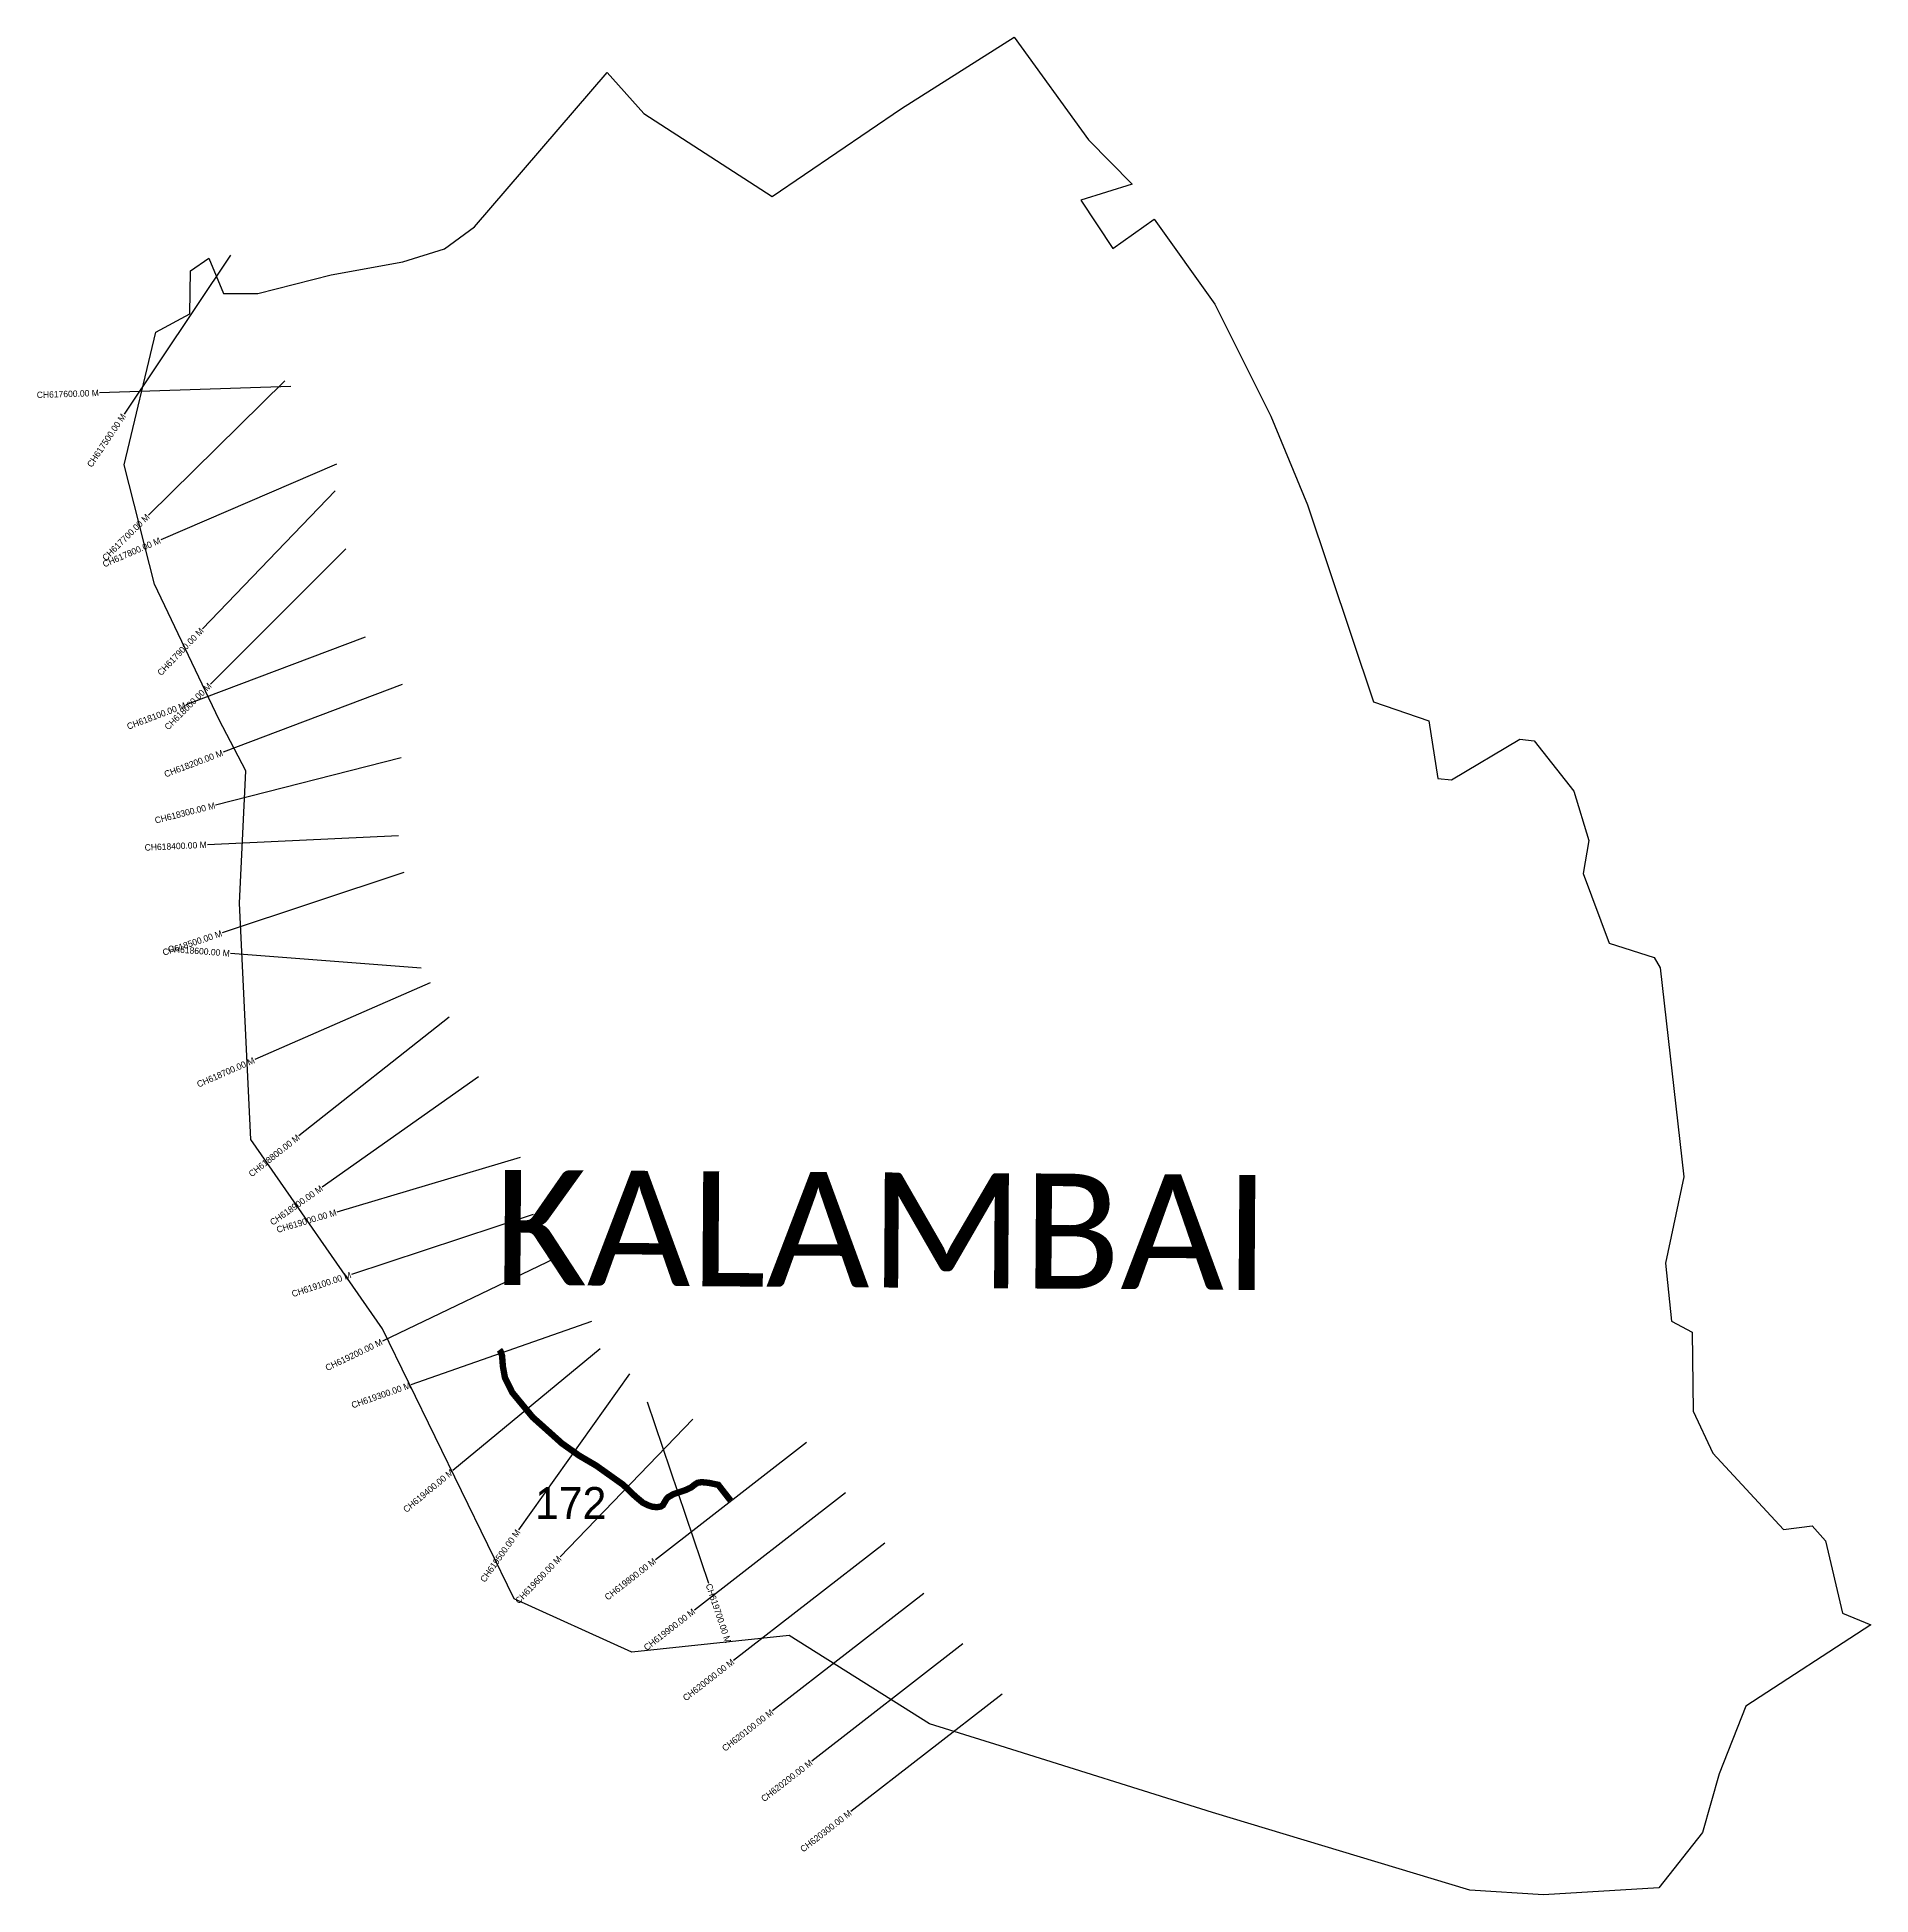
# Model space of a CAD drawing. Header units: metres. Extents: x 323177 to 326052, y 1818263 to 1821175.
import ezdxf
from ezdxf.enums import TextEntityAlignment as Align

# ---------------------------------------------------------------- set-up
doc = ezdxf.new("R2010")
doc.units = ezdxf.units.M
for name, color, linetype in [('CS', 134, 'Continuous'), ('CSMark', 6, 'Continuous'), ('UNPROTECTED', 10, 'Continuous'), ('VILLAGE NAME', 250, 'Continuous')]:
    doc.layers.add(name, color=color, linetype=linetype)

msp = doc.modelspace()

# ---------------------------------------------------------------- linework, layer by layer
at = {"color": 6}
msp.add_lwpolyline([(323417.3, 1820809), (323445.8, 1820828.7), (323468.9, 1820773.3), (323522.5, 1820773.3), (323637.8, 1820802.8), (323750.1, 1820823.2), (323815.4, 1820843.6), (323862.6, 1820878.1), (324070.5, 1821119.8), (324127.9, 1821055.5), (324329.2, 1820925.4), (324532.1, 1821063.4), (324708.5, 1821175.4), (324825.1, 1821014.3), (324893.5, 1820945), (324812.8, 1820919.8), (324863, 1820843.9), (324927.8, 1820890.1), (325023.2, 1820756.5), (325111, 1820580.9), (325168.5, 1820441.9), (325272, 1820133.5), (325358.4, 1820103.5), (325372.9, 1820013.3), (325394.3, 1820011.2), (325501.3, 1820074.9), (325523.9, 1820072.2), (325585.9, 1819993.2), (325609.3, 1819915.8), (325600.8, 1819864.3), (325641.4, 1819755.1), (325711.9, 1819732.6), (325721.2, 1819716.2), (325758.3, 1819388.4), (325729.9, 1819253.2), (325739, 1819162.2), (325771.6, 1819144.7), (325772.9, 1819020.9), (325803.7, 1818955), (325914.5, 1818835.8), (325959.6, 1818841.5), (325980.8, 1818817.7), (326007, 1818704.6), (326051.7, 1818686), (325855.6, 1818558.3), (325814, 1818452.3), (325787.5, 1818360.6), (325719.3, 1818273.7), (325538.3, 1818262.7), (325422.9, 1818269.9), (325019.5, 1818391.9), (324686.3, 1818496.2), (324575.6, 1818530.8), (324355.9, 1818669.3), (324109, 1818643), (323924.4, 1818726.9), (323718, 1819150.4), (323511.7, 1819447.2), (323494, 1819817.5), (323503.8, 1820024.9), (323462.1, 1820104.9), (323360.4, 1820317.6), (323312.9, 1820504.7), (323363, 1820712.9), (323416.3, 1820741.7), (323417.3, 1820809)], dxfattribs=at)
at = {"layer": 'CS'}
for p, q in [((323479.9, 1820833.7), (323313, 1820584.5)), ((323574.2, 1820627.8), (323274.4, 1820617.7)), ((323564.8, 1820636.6), (323351.1, 1820426)), ((323646, 1820505.8), (323370.4, 1820387.3)), ((323643.9, 1820463.9), (323435.8, 1820247.8)), ((323660.8, 1820373.1), (323448.5, 1820161.2)), ((323690.7, 1820234.4), (323410, 1820128.7)), ((323748.8, 1820160.6), (323468.3, 1820054.2)), ((323747.3, 1820045.4), (323456.5, 1819971.3)), ((323743.1, 1819923.1), (323443.5, 1819909.3)), ((323751.5, 1819865.9), (323466.9, 1819770.9)), ((323778.8, 1819715.5), (323479.7, 1819738.7)), ((323792.8, 1819692.5), (323518, 1819572.3)), ((323822.4, 1819638.9), (323587.2, 1819452.6)), ((323868.9, 1819545.2), (323623.6, 1819372.5)), ((323934.2, 1819418.6), (323646.6, 1819333.3)), ((323954.4, 1819329.4), (323669.5, 1819235.4)), ((323988.4, 1819260.7), (323718, 1819130.8)), ((324045.8, 1819161.7), (323762.6, 1819062.5)), ((324059.5, 1819118.9), (323828.2, 1818927.9)), ((324105.2, 1819079.4), (323931.5, 1818834.9)), ((324133.3, 1819035.5), (324229.1, 1818751.2)), ((324204.6, 1819008.8), (323996.7, 1818792.6)), ((324382.8, 1818972.2), (324145.9, 1818788.2)), ((324444.2, 1818893.2), (324207.2, 1818709.2)), ((324505.5, 1818814.2), (324268.5, 1818630.2)), ((324566.8, 1818735.2), (324329.8, 1818551.2)), ((324628.1, 1818656.2), (324391.2, 1818472.2)), ((324689.5, 1818577.2), (324452.5, 1818393.2))]:
    msp.add_line(p, q, dxfattribs=at)
at = {"layer": 'UNPROTECTED', "const_width": 10, "flags": 128}
msp.add_lwpolyline([(323901.5, 1819117.3), (323903.2, 1819115), (323905.6, 1819108), (323906.9, 1819091.1), (323910.1, 1819073.6), (323921.5, 1819050.5), (323937, 1819031.7), (323953.8, 1819011.4), (323974.2, 1818993.2), (323999.4, 1818970.6), (324026.6, 1818951.3), (324053.1, 1818935.8), (324095.7, 1818905.5), (324114.5, 1818887.4), (324126.5, 1818877.4), (324134.5, 1818873.5), (324141.6, 1818871.1), (324148.6, 1818870.6), (324154.2, 1818871.5), (324157.6, 1818873.6), (324160.7, 1818878.9), (324163, 1818882.9), (324166, 1818886.2), (324174.1, 1818890.9), (324193.6, 1818897.5), (324201.9, 1818901.4), (324207.6, 1818905.9), (324212.1, 1818908.8), (324218.5, 1818909.8), (324229.7, 1818908.7), (324244.6, 1818905.6), (324263.7, 1818881.1)], dxfattribs=at)

# ---------------------------------------------------------------- texts
at = {"insert": (323957.5, 1818902.1), "char_height": 50, "attachment_point": 1}
msp.add_mtext_dynamic_manual_height_columns('\\pxt1;172', width=70.183, gutter_width=1, heights=[0], dxfattribs=at)
at = {"layer": 'CSMark'}
for s, rotation, p in [('CH617600.00 M', 1.9123, (323273.4, 1820617.7)), ('CH617500.00 M', 56.1896, (323312.4, 1820583.6)), ('CH617700.00 M', 44.5864, (323350.4, 1820425.3)), ('CH617800.00 M', 23.2549, (323369.5, 1820386.9)), ('CH617900.00 M', 46.0978, (323435.1, 1820247)), ('CH618000.00 M', 44.9363, (323447.7, 1820160.5)), ('CH618100.00 M', 20.6287, (323409, 1820128.4)), ('CH618200.00 M', 20.7758, (323467.4, 1820053.8)), ('CH618300.00 M', 14.281, (323455.6, 1819971.1)), ('CH618400.00 M', 2.6365, (323442.5, 1819909.3)), ('CH618500.00 M', 18.4476, (323466, 1819770.6)), ('CH618600.00 M', 355.5498, (323478.7, 1819738.8)), ('CH618700.00 M', 23.6145, (323517, 1819571.9)), ('CH618800.00 M', 38.3762, (323586.4, 1819452)), ('CH618900.00 M', 35.1578, (323622.8, 1819371.9)), ('CH619000.00 M', 16.5317, (323645.7, 1819333)), ('CH619100.00 M', 18.2682, (323668.6, 1819235.1)), ('CH619200.00 M', 25.6496, (323717.1, 1819130.4)), ('CH619300.00 M', 19.3014, (323761.7, 1819062.2)), ('CH619400.00 M', 39.5563, (323827.5, 1818927.2)), ('CH619500.00 M', 54.6148, (323930.9, 1818834)), ('CH619600.00 M', 46.1307, (323996, 1818791.8)), ('CH619800.00 M', 37.8261, (324145.1, 1818787.6)), ('CH619900.00 M', 37.8261, (324206.4, 1818708.6)), ('CH620000.00 M', 37.8261, (324267.7, 1818629.6)), ('CH620100.00 M', 37.8261, (324329.1, 1818550.6)), ('CH620200.00 M', 37.8261, (324390.4, 1818471.6)), ('CH620300.00 M', 37.8261, (324451.7, 1818392.6))]:
    msp.add_text(s, height=10, rotation=rotation, dxfattribs=at).set_placement(p, align=Align.MIDDLE_RIGHT)
msp.add_text('CH619700.00 M', height=10, rotation=288.6184, dxfattribs=at).set_placement((324229.4, 1818750.2), align=Align.MIDDLE_LEFT)
at = {"layer": 'VILLAGE NAME', "insert": (323893.4, 1819399.5), "char_height": 180.345, "attachment_point": 1, "rotation": 359.6139}
msp.add_mtext_dynamic_manual_height_columns('{\\fCalibri|b0|i0|c0|p34;KALAMBAI}', width=1779.605, gutter_width=901.7, heights=[0], dxfattribs=at)

doc.saveas('drawing.dxf')
